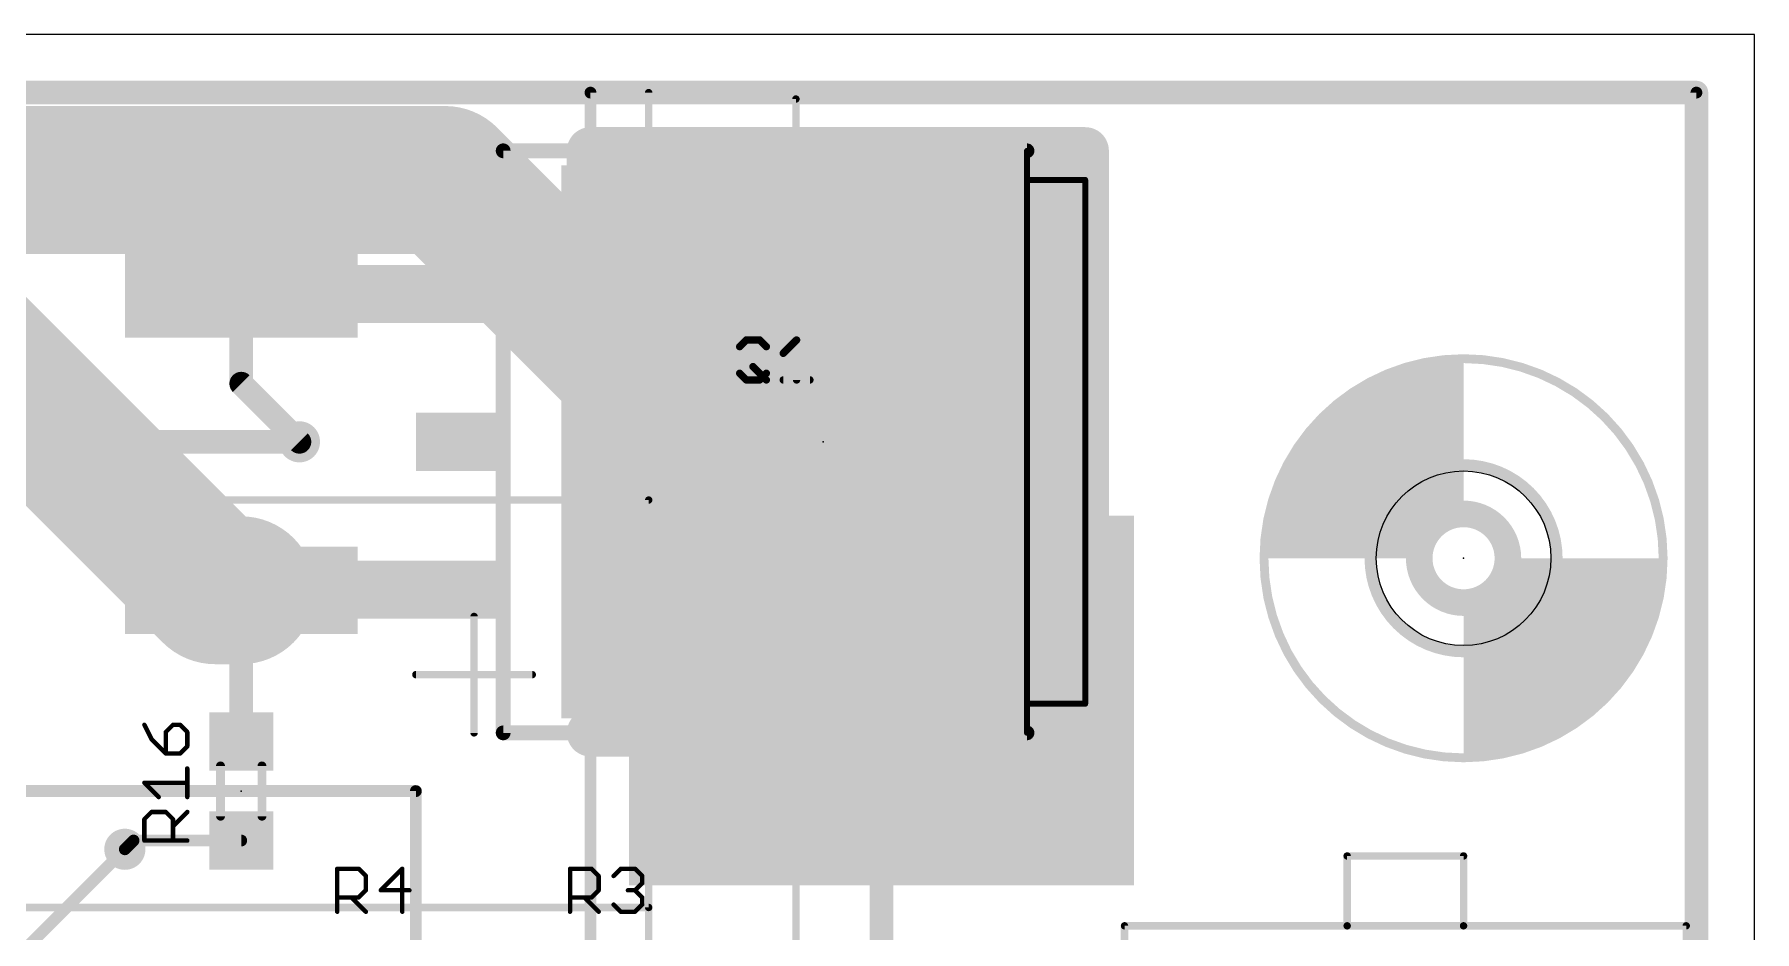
# Model space of a CAD drawing. Extents: x -1 to 111, y 0 to 43.
# Drawn here: x 80.45 to 110, y 27.59 to 43 of the extents above; entities that cross this region are included whole.
import ezdxf

# ---------------------------------------------------------------- set-up
doc = ezdxf.new("R2010")
doc.units = 0
for name, color, linetype in [('1', 22, 'CONTINUOUS'), ('15', 4, 'CONTINUOUS'), ('16', 175, 'CONTINUOUS'), ('18', 82, 'CONTINUOUS'), ('2', 2, 'CONTINUOUS'), ('20', 7, 'CONTINUOUS'), ('21', 253, 'CONTINUOUS'), ('22', 253, 'CONTINUOUS'), ('23', 7, 'CONTINUOUS'), ('24', 7, 'CONTINUOUS'), ('25', 253, 'CONTINUOUS'), ('51', 253, 'CONTINUOUS'), ('52', 253, 'CONTINUOUS')]:
    doc.layers.add(name, color=color, linetype=linetype)

# ---------------------------------------------------------------- blocks, each defined once
blk = doc.blocks.new('RECT')
blk.add_solid([(-0.5, -0.5), (0.5, -0.5), (-0.5, 0.5), (0.5, 0.5)])
blk = doc.blocks.new('ROUNDV')
at = {"const_width": 0.5}
blk.add_lwpolyline([(0, -0.25, 1), (0, 0.25, 1), (0, -0.25)], format="xyb", dxfattribs=at)

msp = doc.modelspace()

# ---------------------------------------------------------------- linework, layer by layer
at = {"layer": '1'}
for points, const_width in [([(90, 42), (109, 42)], 0.2032), ([(90, 16), (90, 42)], 0.2032), ([(109, 42), (109, 16)], 0.2032), ([(90, 41), (98.5, 41)], 0.8128), ([(90, 40), (90, 41)], 0.8128), ([(98.5, 41), (98.5, 31)], 0.8128), ([(94, 36), (90, 40)], 0.8128), ([(78.45, 38.55), (83, 34)], 2.54), ([(84, 38.54), (84, 37)], 0.4064), ([(84, 37), (85, 36)], 0.4064), ([(83, 34), (83.55, 33.45)], 2.54), ([(83.55, 33.45), (84, 33.45)], 2.54), ([(84, 33.45), (84, 30.85)], 0.4064), ([(98.5, 31), (90, 31)], 0.8128), ([(41.5, 30), (87, 30)], 0.2032), ([(87, 30), (87, 18)], 0.2032), ([(82, 29), (82.15, 29.15)], 0.2032), ([(82.15, 29.15), (84, 29.15)], 0.2032)]:
    msp.add_lwpolyline(points, dxfattribs=dict(at, const_width=const_width))
for points, const_width in [([(90, 42.0508, 1), (90, 41.9492)], 0.1016), ([(90.0508, 42, 1), (89.9492, 42)], 0.1016), ([(109.0508, 42, 1), (108.9492, 42)], 0.1016), ([(109, 41.9492, 1), (109, 42.0508)], 0.1016), ([(90, 41.2032, 1), (90, 40.7968)], 0.4064), ([(90.2032, 41, 1), (89.7968, 41)], 0.4064), ([(98.7032, 41, 1), (98.2968, 41)], 0.4064), ([(98.5, 40.7968, 1), (98.5, 41.2032)], 0.4064), ([(90.1437, 40.1437, 1), (89.8563, 39.8563)], 0.4064), ([(89.7968, 40, 1), (90.2032, 40)], 0.4064), ([(84.1016, 38.54, 1), (83.8984, 38.54)], 0.2032), ([(83.8984, 37, 1), (84.1016, 37)], 0.2032), ([(84.0718, 37.0718, 1), (83.9282, 36.9282)], 0.2032), ([(84.9282, 35.9282, 1), (85.0718, 36.0718)], 0.2032), ([(93.8563, 35.8563, 1), (94.1437, 36.1437)], 0.4064), ([(83.449, 34.449, 1), (82.551, 33.551)], 1.27), ([(82.551, 33.551, 1), (83.449, 34.449)], 1.27), ([(83.55, 34.085, 1), (83.55, 32.815)], 1.27), ([(84, 32.815, 1), (84, 34.085)], 1.27), ([(83.101, 33.001, 1), (83.999, 33.899)], 1.27), ([(84.1016, 33.45, 1), (83.8984, 33.45)], 0.2032), ([(90, 31.2032, 1), (90, 30.7968)], 0.4064), ([(98.5, 30.7968, 1), (98.5, 31.2032)], 0.4064), ([(98.2968, 31, 1), (98.7032, 31)], 0.4064), ([(83.8984, 30.85, 1), (84.1016, 30.85)], 0.2032), ([(87.0508, 30, 1), (86.9492, 30)], 0.1016), ([(87, 29.9492, 1), (87, 30.0508)], 0.1016), ([(81.9641, 29.0359, 1), (82.0359, 28.9641)], 0.1016), ([(82.15, 29.2008, 1), (82.15, 29.0992)], 0.1016), ([(82.1859, 29.1141, 1), (82.1141, 29.1859)], 0.1016), ([(84, 29.0992, 1), (84, 29.2008)], 0.1016)]:
    msp.add_lwpolyline(points, format="xyb", dxfattribs=dict(at, const_width=const_width))
at = {"layer": '15', "const_width": 0.4064}
for points in [[(109, 42), (59, 42)], [(109, 1), (109, 42)]]:
    msp.add_lwpolyline(points, dxfattribs=at)
at = {"layer": '15', "const_width": 0.2032}
for points in [[(109.1016, 42, 1), (108.8984, 42)], [(109, 41.8984, 1), (109, 42.1016)]]:
    msp.add_lwpolyline(points, format="xyb", dxfattribs=at)
at = {"layer": '16'}
for points, const_width in [([(1, 42), (109, 42)], 0.2032), ([(109, 42), (109, 1)], 0.2032), ([(87.5, 40.5), (51.5, 40.5)], 2.54), ([(95, 33), (87.5, 40.5)], 2.54), ([(85, 36), (77, 36)], 0.4064), ([(95, 31.555), (95, 33)], 2.54), ([(95, 26), (95, 31.555)], 0.4064), ([(80, 27), (82, 29)], 0.2032)]:
    msp.add_lwpolyline(points, dxfattribs=dict(at, const_width=const_width))
for points, const_width in [([(109.0508, 42, 1), (108.9492, 42)], 0.1016), ([(109, 41.9492, 1), (109, 42.0508)], 0.1016), ([(87.949, 40.949, 1), (87.051, 40.051)], 1.27), ([(87.5, 39.865, 1), (87.5, 41.135)], 1.27), ([(85, 35.8984, 1), (85, 36.1016)], 0.2032), ([(95.635, 33, 1), (94.365, 33)], 1.27), ([(94.551, 32.551, 1), (95.449, 33.449)], 1.27), ([(94.365, 31.555, 1), (95.635, 31.555)], 1.27), ([(95.1016, 31.555, 1), (94.8984, 31.555)], 0.2032), ([(82.0359, 28.9641, 1), (81.9641, 29.0359)], 0.1016)]:
    msp.add_lwpolyline(points, format="xyb", dxfattribs=dict(at, const_width=const_width))
at = {"layer": '2', "const_width": 0.4064}
for points in [[(109, 42), (1, 42)], [(109, 1), (109, 42)]]:
    msp.add_lwpolyline(points, dxfattribs=at)
at = {"layer": '2', "const_width": 0.2032}
for points in [[(109.1016, 42, 1), (108.8984, 42)], [(109, 41.8984, 1), (109, 42.1016)]]:
    msp.add_lwpolyline(points, format="xyb", dxfattribs=at)
at = {"layer": '20'}
for p, q in [((110, 43), (0, 43)), ((110, 0), (110, 43))]:
    msp.add_line(p, q, dxfattribs=at)
msp.add_circle((105, 34), 1.5, dxfattribs=at)
at = {"layer": '21', "const_width": 0.254}
for points in [[(88.5, 41), (97.5, 41)], [(88.5, 31), (88.5, 41)], [(97.5, 31), (88.5, 31)]]:
    msp.add_lwpolyline(points, dxfattribs=at)
at = {"layer": '21'}
for points, const_width in [([(88.5, 41.0635, 1), (88.5, 40.9365)], 0.127), ([(88.5635, 41, 1), (88.4365, 41)], 0.127), ([(97.5, 40.9365, 1), (97.5, 41.0635)], 0.127), ([(82.5, 40.35, 1), (82.5, 40.65, 1), (82.5, 40.35)], 0.3), ([(88.5, 31.0635, 1), (88.5, 30.9365)], 0.127), ([(88.4365, 31, 1), (88.5635, 31)], 0.127), ([(97.5, 30.9365, 1), (97.5, 31.0635)], 0.127)]:
    msp.add_lwpolyline(points, format="xyb", dxfattribs=dict(at, const_width=const_width))
at = {"layer": '22'}
for points, const_width in [([(91.0318, 42, 1), (90.9682, 42)], 0.0635), ([(93.5618, 41.89, 1), (93.4982, 41.89)], 0.0635), ([(93.53, 41.8582, 1), (93.53, 41.9218)], 0.0635), ([(105, 30.571, 1), (105, 37.429, 1), (105, 30.571)], 0.1524), ([(105, 32.4, 1), (105, 35.6, 1), (105, 32.4)], 0.2032), ([(91.0318, 35, 1), (90.9682, 35)], 0.0635), ([(91, 34.9682, 1), (91, 35.0318)], 0.0635), ([(88.0318, 33, 1), (87.9682, 33)], 0.0635), ([(87, 32.0318, 1), (87, 31.9683)], 0.0635), ([(89, 31.9683, 1), (89, 32.0318)], 0.0635), ([(87.9682, 31, 1), (88.0318, 31)], 0.0635), ([(103.0318, 28.885, 1), (102.9682, 28.885)], 0.0635), ([(103, 28.9168, 1), (103, 28.8533)], 0.0635), ([(105.0318, 28.885, 1), (104.9682, 28.885)], 0.0635), ([(105, 28.8533, 1), (105, 28.9168)], 0.0635), ([(90.9682, 28, 1), (91.0318, 28)], 0.0635), ([(91, 27.9683, 1), (91, 28.0317)], 0.0635), ([(99.175, 27.7168, 1), (99.175, 27.6533)], 0.0635), ([(99.2068, 27.685, 1), (99.1433, 27.685)], 0.0635), ([(102.9682, 27.685, 1), (103.0318, 27.685)], 0.0635), ([(103, 27.7168, 1), (103, 27.6533)], 0.0635), ([(103, 27.6533, 1), (103, 27.7168)], 0.0635), ([(104.9682, 27.685, 1), (105.0318, 27.685)], 0.0635), ([(105, 27.7168, 1), (105, 27.6533)], 0.0635), ([(105, 27.6533, 1), (105, 27.7168)], 0.0635), ([(108.8568, 27.685, 1), (108.7933, 27.685)], 0.0635), ([(108.825, 27.6533, 1), (108.825, 27.7168)], 0.0635)]:
    msp.add_lwpolyline(points, format="xyb", dxfattribs=dict(at, const_width=const_width))
at = {"layer": '22', "const_width": 0.127}
for points in [[(91, 42), (91, 2)], [(93.53, 41.89), (16.47, 41.89)], [(93.53, 2.11), (93.53, 41.89)], [(19, 35), (91, 35)], [(91, 35), (91, 28)], [(88, 33), (88, 31)], [(89, 32), (87, 32)], [(105, 28.885), (103, 28.885)], [(103, 28.885), (103, 27.685)], [(105, 27.685), (105, 28.885)], [(91, 28), (19, 28)], [(103, 27.685), (99.175, 27.685)], [(99.175, 27.685), (99.175, 23.315)], [(105, 27.685), (103, 27.685)], [(108.825, 27.685), (105, 27.685)], [(108.825, 23.315), (108.825, 27.685)]]:
    msp.add_lwpolyline(points, dxfattribs=at)
at = {"layer": '23'}
for p in [(94, 36), (84, 30)]:
    msp.add_point(p, dxfattribs=at)
at = {"layer": '24'}
msp.add_point((105, 34), dxfattribs=at)
at = {"layer": '25'}
for points, const_width in [([(92.5635, 37.6355), (92.6779, 37.7499)], 0.127), ([(92.5635, 37.1779), (92.5635, 37.6355)], 0.127), ([(92.6779, 37.7499), (92.9067, 37.7499)], 0.127), ([(92.9067, 37.7499), (93.0211, 37.6355)], 0.127), ([(93.0211, 37.6355), (93.0211, 37.1779)], 0.127), ([(93.3119, 37.5211), (93.5407, 37.7499)], 0.127), ([(93.5407, 37.7499), (93.5407, 37.0635)], 0.127), ([(92.6779, 37.0635), (92.5635, 37.1779)], 0.127), ([(92.7923, 37.2923), (93.0211, 37.0635)], 0.127), ([(93.0211, 37.1779), (92.9067, 37.0635)], 0.127), ([(92.9067, 37.0635), (92.6779, 37.0635)], 0.127), ([(93.3119, 37.0635), (93.7695, 37.0635)], 0.127), ([(82.3357, 31.1374), (82.4585, 30.8917)], 0.0762), ([(82.8272, 31.1374), (82.7043, 31.0145)], 0.0762), ([(82.7043, 31.0145), (82.7043, 30.6459)], 0.0762), ([(82.95, 31.1374), (82.8272, 31.1374)], 0.0762), ([(83.0729, 31.0145), (82.95, 31.1374)], 0.0762), ([(83.0729, 30.7688), (83.0729, 31.0145)], 0.0762), ([(82.4585, 30.8917), (82.7043, 30.6459)], 0.0762), ([(82.95, 30.6459), (83.0729, 30.7688)], 0.0762), ([(82.7043, 30.6459), (82.95, 30.6459)], 0.0762), ([(82.5814, 29.8975), (82.3357, 30.1433)], 0.0762), ([(82.3357, 30.1433), (83.0729, 30.1433)], 0.0762), ([(83.0729, 29.8975), (83.0729, 30.389)], 0.0762), ([(82.3357, 29.5177), (82.4585, 29.6406)], 0.0762), ([(82.3357, 29.1491), (82.3357, 29.5177)], 0.0762), ([(82.4585, 29.6406), (82.7043, 29.6406)], 0.0762), ([(82.7043, 29.6406), (82.8272, 29.5177)], 0.0762), ([(82.8272, 29.3948), (83.0729, 29.6406)], 0.0762), ([(82.8272, 29.5177), (82.8272, 29.1491)], 0.0762), ([(83.0729, 29.1491), (82.3357, 29.1491)], 0.0762), ([(85.6491, 27.9271), (85.6491, 28.6643)], 0.0762), ([(85.6491, 28.6643), (86.0177, 28.6643)], 0.0762), ([(86.0177, 28.6643), (86.1406, 28.5415)], 0.0762), ([(86.7661, 28.6643), (86.3975, 28.2957)], 0.0762), ([(86.7661, 27.9271), (86.7661, 28.6643)], 0.0762), ([(89.6491, 27.9271), (89.6491, 28.6643)], 0.0762), ([(89.6491, 28.6643), (90.0177, 28.6643)], 0.0762), ([(90.0177, 28.6643), (90.1406, 28.5415)], 0.0762), ([(90.3975, 28.5415), (90.5204, 28.6643)], 0.0762), ([(90.5204, 28.6643), (90.7661, 28.6643)], 0.0762), ([(90.7661, 28.6643), (90.889, 28.5415)], 0.0762), ([(86.1406, 28.5415), (86.1406, 28.2957)], 0.0762), ([(90.1406, 28.5415), (90.1406, 28.2957)], 0.0762), ([(90.889, 28.4186), (90.7661, 28.2957)], 0.0762), ([(90.889, 28.5415), (90.889, 28.4186)], 0.0762), ([(86.0177, 28.1728), (85.6491, 28.1728)], 0.0762), ([(85.8948, 28.1728), (86.1406, 27.9271)], 0.0762), ([(86.1406, 28.2957), (86.0177, 28.1728)], 0.0762), ([(86.3975, 28.2957), (86.889, 28.2957)], 0.0762), ([(90.0177, 28.1728), (89.6491, 28.1728)], 0.0762), ([(89.8948, 28.1728), (90.1406, 27.9271)], 0.0762), ([(90.1406, 28.2957), (90.0177, 28.1728)], 0.0762), ([(90.5204, 27.9271), (90.3975, 28.05)], 0.0762), ([(90.7661, 28.2957), (90.6433, 28.2957)], 0.0762), ([(90.7661, 28.2957), (90.889, 28.1728)], 0.0762), ([(90.889, 28.05), (90.7661, 27.9271)], 0.0762), ([(90.889, 28.1728), (90.889, 28.05)], 0.0762), ([(90.7661, 27.9271), (90.5204, 27.9271)], 0.0762)]:
    msp.add_lwpolyline(points, dxfattribs=dict(at, const_width=const_width))
for points, const_width in [([(92.541, 37.6579, 1), (92.586, 37.613)], 0.0635), ([(92.5953, 37.6355, 1), (92.5318, 37.6355)], 0.0635), ([(92.6779, 37.7816, 1), (92.6779, 37.7181)], 0.0635), ([(92.7003, 37.7274, 1), (92.6554, 37.7723)], 0.0635), ([(92.9291, 37.7723, 1), (92.8842, 37.7274)], 0.0635), ([(92.9067, 37.7181, 1), (92.9067, 37.7816)], 0.0635), ([(93.0528, 37.6355, 1), (92.9893, 37.6355)], 0.0635), ([(92.9986, 37.613, 1), (93.0435, 37.6579)], 0.0635), ([(93.2895, 37.5435, 1), (93.3344, 37.4986)], 0.0635), ([(93.5725, 37.7499, 1), (93.509, 37.7499)], 0.0635), ([(93.5632, 37.7274, 1), (93.5183, 37.7723)], 0.0635), ([(92.586, 37.2003, 1), (92.541, 37.1554)], 0.0635), ([(92.8147, 37.3147, 1), (92.7698, 37.2698)], 0.0635), ([(93.0435, 37.1554, 1), (92.9986, 37.2003)], 0.0635), ([(92.5318, 37.1779, 1), (92.5953, 37.1779)], 0.0635), ([(92.6779, 37.0953, 1), (92.6779, 37.0318)], 0.0635), ([(92.6554, 37.041, 1), (92.7003, 37.086)], 0.0635), ([(92.8842, 37.086, 1), (92.9291, 37.041)], 0.0635), ([(92.9067, 37.0318, 1), (92.9067, 37.0953)], 0.0635), ([(92.9893, 37.1779, 1), (93.0528, 37.1779)], 0.0635), ([(92.9986, 37.041, 1), (93.0435, 37.086)], 0.0635), ([(93.3119, 37.0953, 1), (93.3119, 37.0318)], 0.0635), ([(93.509, 37.0635, 1), (93.5725, 37.0635)], 0.0635), ([(93.7695, 37.0318, 1), (93.7695, 37.0953)], 0.0635), ([(82.3527, 31.1459, 1), (82.3186, 31.1289)], 0.0381), ([(82.7233, 31.0145, 1), (82.6852, 31.0145)], 0.0381), ([(82.6908, 31.028, 1), (82.7178, 31.0011)], 0.0381), ([(82.8272, 31.1565, 1), (82.8272, 31.1184)], 0.0381), ([(82.8406, 31.1239, 1), (82.8137, 31.1509)], 0.0381), ([(82.9635, 31.1509, 1), (82.9366, 31.1239)], 0.0381), ([(82.95, 31.1184, 1), (82.95, 31.1565)], 0.0381), ([(83.0919, 31.0145, 1), (83.0539, 31.0145)], 0.0381), ([(83.0594, 31.0011, 1), (83.0864, 31.028)], 0.0381), ([(82.472, 30.9051, 1), (82.4451, 30.8782)], 0.0381), ([(82.4415, 30.8832, 1), (82.4756, 30.9002)], 0.0381), ([(83.0539, 30.7688, 1), (83.0919, 30.7688)], 0.0381), ([(83.0864, 30.7553, 1), (83.0594, 30.7823)], 0.0381), ([(82.7043, 30.665, 1), (82.7043, 30.6269)], 0.0381), ([(82.6852, 30.6459, 1), (82.7233, 30.6459)], 0.0381), ([(82.6908, 30.6325, 1), (82.7178, 30.6594)], 0.0381), ([(82.9366, 30.6594, 1), (82.9635, 30.6325)], 0.0381), ([(82.95, 30.6269, 1), (82.95, 30.665)], 0.0381), ([(82.3491, 30.1567, 1), (82.3222, 30.1298)], 0.0381), ([(82.3357, 30.1623, 1), (82.3357, 30.1242)], 0.0381), ([(83.0919, 30.389, 1), (83.0539, 30.389)], 0.0381), ([(83.0729, 30.1242, 1), (83.0729, 30.1623)], 0.0381), ([(82.5679, 29.884, 1), (82.5949, 29.911)], 0.0381), ([(83.0539, 29.8975, 1), (83.0919, 29.8975)], 0.0381), ([(82.3547, 29.5177, 1), (82.3166, 29.5177)], 0.0381), ([(82.4585, 29.6596, 1), (82.4585, 29.6215)], 0.0381), ([(82.472, 29.6271, 1), (82.4451, 29.6541)], 0.0381), ([(82.7178, 29.6541, 1), (82.6908, 29.6271)], 0.0381), ([(82.7043, 29.6215, 1), (82.7043, 29.6596)], 0.0381), ([(82.8462, 29.5177, 1), (82.8081, 29.5177)], 0.0381), ([(83.0864, 29.6271, 1), (83.0594, 29.6541)], 0.0381), ([(82.3222, 29.5312, 1), (82.3491, 29.5042)], 0.0381), ([(82.8137, 29.4083, 1), (82.8406, 29.3814)], 0.0381), ([(82.8137, 29.5042, 1), (82.8406, 29.5312)], 0.0381), ([(82.3357, 29.1682, 1), (82.3357, 29.1301)], 0.0381), ([(82.3166, 29.1491, 1), (82.3547, 29.1491)], 0.0381), ([(82.8081, 29.1491, 1), (82.8462, 29.1491)], 0.0381), ([(83.0729, 29.1301, 1), (83.0729, 29.1682)], 0.0381), ([(85.6491, 28.6834, 1), (85.6491, 28.6453)], 0.0381), ([(85.6681, 28.6643, 1), (85.6301, 28.6643)], 0.0381), ([(86.0312, 28.6778, 1), (86.0042, 28.6509)], 0.0381), ([(86.0177, 28.6453, 1), (86.0177, 28.6834)], 0.0381), ([(86.7852, 28.6643, 1), (86.7471, 28.6643)], 0.0381), ([(86.7796, 28.6509, 1), (86.7527, 28.6778)], 0.0381), ([(89.6491, 28.6834, 1), (89.6491, 28.6453)], 0.0381), ([(89.6681, 28.6643, 1), (89.6301, 28.6643)], 0.0381), ([(90.0312, 28.6778, 1), (90.0042, 28.6509)], 0.0381), ([(90.0177, 28.6453, 1), (90.0177, 28.6834)], 0.0381), ([(90.5204, 28.6834, 1), (90.5204, 28.6453)], 0.0381), ([(90.5339, 28.6509, 1), (90.5069, 28.6778)], 0.0381), ([(90.7796, 28.6778, 1), (90.7527, 28.6509)], 0.0381), ([(90.7661, 28.6453, 1), (90.7661, 28.6834)], 0.0381), ([(86.1596, 28.5415, 1), (86.1215, 28.5415)], 0.0381), ([(86.1271, 28.528, 1), (86.1541, 28.5549)], 0.0381), ([(90.1596, 28.5415, 1), (90.1215, 28.5415)], 0.0381), ([(90.1271, 28.528, 1), (90.1541, 28.5549)], 0.0381), ([(90.384, 28.5549, 1), (90.411, 28.528)], 0.0381), ([(90.9081, 28.5415, 1), (90.87, 28.5415)], 0.0381), ([(90.87, 28.4186, 1), (90.9081, 28.4186)], 0.0381), ([(90.8755, 28.528, 1), (90.9025, 28.5549)], 0.0381), ([(90.9025, 28.4051, 1), (90.8755, 28.4321)], 0.0381), ([(85.6491, 28.1919, 1), (85.6491, 28.1538)], 0.0381), ([(85.9083, 28.1863, 1), (85.8814, 28.1594)], 0.0381), ([(86.0042, 28.1863, 1), (86.0312, 28.1594)], 0.0381), ([(86.0177, 28.1538, 1), (86.0177, 28.1919)], 0.0381), ([(86.1215, 28.2957, 1), (86.1596, 28.2957)], 0.0381), ([(86.1541, 28.2822, 1), (86.1271, 28.3092)], 0.0381), ([(86.3975, 28.3148, 1), (86.3975, 28.2767)], 0.0381), ([(86.384, 28.3092, 1), (86.411, 28.2822)], 0.0381), ([(86.889, 28.2767, 1), (86.889, 28.3148)], 0.0381), ([(89.6491, 28.1919, 1), (89.6491, 28.1538)], 0.0381), ([(89.9083, 28.1863, 1), (89.8814, 28.1594)], 0.0381), ([(90.0042, 28.1863, 1), (90.0312, 28.1594)], 0.0381), ([(90.0177, 28.1538, 1), (90.0177, 28.1919)], 0.0381), ([(90.1215, 28.2957, 1), (90.1596, 28.2957)], 0.0381), ([(90.1541, 28.2822, 1), (90.1271, 28.3092)], 0.0381), ([(90.411, 28.0634, 1), (90.384, 28.0365)], 0.0381), ([(90.6433, 28.3148, 1), (90.6433, 28.2767)], 0.0381), ([(90.7796, 28.3092, 1), (90.7527, 28.2822)], 0.0381), ([(90.7527, 28.3092, 1), (90.7796, 28.2822)], 0.0381), ([(90.7661, 28.2767, 1), (90.7661, 28.3148)], 0.0381), ([(90.9081, 28.1728, 1), (90.87, 28.1728)], 0.0381), ([(90.8755, 28.1594, 1), (90.9025, 28.1863)], 0.0381), ([(90.9025, 28.0365, 1), (90.8755, 28.0634)], 0.0381), ([(85.6301, 27.9271, 1), (85.6681, 27.9271)], 0.0381), ([(86.1271, 27.9136, 1), (86.1541, 27.9406)], 0.0381), ([(86.7471, 27.9271, 1), (86.7852, 27.9271)], 0.0381), ([(89.6301, 27.9271, 1), (89.6681, 27.9271)], 0.0381), ([(90.1271, 27.9136, 1), (90.1541, 27.9406)], 0.0381), ([(90.5204, 27.9462, 1), (90.5204, 27.9081)], 0.0381), ([(90.5069, 27.9136, 1), (90.5339, 27.9406)], 0.0381), ([(90.7527, 27.9406, 1), (90.7796, 27.9136)], 0.0381), ([(90.7661, 27.9081, 1), (90.7661, 27.9462)], 0.0381), ([(90.87, 28.05, 1), (90.9081, 28.05)], 0.0381)]:
    msp.add_lwpolyline(points, format="xyb", dxfattribs=dict(at, const_width=const_width))
at = {"layer": '51'}
for points, const_width in [([(97.5, 41), (97.5, 40.5)], 0.1016), ([(97.5, 40.5), (97.5, 31.5)], 0.1016), ([(97.5, 40.5), (98.5, 40.5)], 0.1016), ([(98.5, 40.5), (98.5, 31.5)], 0.1016), ([(97.5, 31.5), (97.5, 31)], 0.1016), ([(98.5, 31.5), (97.5, 31.5)], 0.1016), ([(83.644, 30.432), (83.644, 29.568)], 0.1524), ([(84.356, 29.568), (84.356, 30.432)], 0.1524)]:
    msp.add_lwpolyline(points, dxfattribs=dict(at, const_width=const_width))
for points, const_width in [([(97.5254, 41, 1), (97.4746, 41)], 0.0508), ([(97.5254, 40.5, 1), (97.4746, 40.5)], 0.0508), ([(97.5, 40.5254, 1), (97.5, 40.4746)], 0.0508), ([(97.4746, 40.5, 1), (97.5254, 40.5)], 0.0508), ([(98.5254, 40.5, 1), (98.4746, 40.5)], 0.0508), ([(98.5, 40.4746, 1), (98.5, 40.5254)], 0.0508), ([(97.5254, 31.5, 1), (97.4746, 31.5)], 0.0508), ([(97.5, 31.5254, 1), (97.5, 31.4746)], 0.0508), ([(97.4746, 31.5, 1), (97.5254, 31.5)], 0.0508), ([(98.4746, 31.5, 1), (98.5254, 31.5)], 0.0508), ([(98.5, 31.4746, 1), (98.5, 31.5254)], 0.0508), ([(97.4746, 31, 1), (97.5254, 31)], 0.0508), ([(83.6821, 30.432, 1), (83.6059, 30.432)], 0.0762), ([(84.3941, 30.432, 1), (84.3179, 30.432)], 0.0762), ([(83.6059, 29.568, 1), (83.6821, 29.568)], 0.0762), ([(84.3179, 29.568, 1), (84.3941, 29.568)], 0.0762)]:
    msp.add_lwpolyline(points, format="xyb", dxfattribs=dict(at, const_width=const_width))
at = {"layer": '52'}
for points, const_width in [([(105, 36.159, 0.4142), (102.841, 34)], 2.4892), ([(105, 31.841, 0.4142), (107.159, 34)], 2.4892), ([(105, 33.238, 1), (105, 34.762, 1), (105, 33.238)], 0.4572)]:
    msp.add_lwpolyline(points, format="xyb", dxfattribs=dict(at, const_width=const_width))

# ---------------------------------------------------------------- block references
at = {"layer": '1', "rotation": 270}
for p, xscale, yscale in [((94, 36), 9.5, 9), ((84, 38.54), 1.5, 4), ((84, 33.45), 1.5, 4)]:
    msp.add_blockref('RECT', p, dxfattribs=dict(at, xscale=xscale, yscale=yscale))
at = {"layer": '1', "yscale": 1.1, "rotation": 90}
for p in [(84, 30.85), (84, 29.15)]:
    msp.add_blockref('RECT', p, dxfattribs=at)
at = {"layer": '16', "xscale": 6.35, "yscale": 8.68, "rotation": 270}
msp.add_blockref('RECT', (95, 31.555), dxfattribs=at)
at = {"layer": '18', "xscale": 0.7064, "yscale": 0.7064}
for p in [(85, 36), (85, 36), (85, 36), (85, 36), (82, 29), (82, 29), (82, 29), (82, 29)]:
    msp.add_blockref('ROUNDV', p, dxfattribs=at)
at = {"layer": '51', "rotation": 270}
for p, yscale in [((86, 38.54), 5), ((87.75, 36), 1.5), ((86, 33.46), 5)]:
    msp.add_blockref('RECT', p, dxfattribs=dict(at, yscale=yscale))
at = {"layer": '51', "xscale": 0.4064, "yscale": 0.8636, "rotation": 90}
for p in [(84, 30.635), (84, 29.365)]:
    msp.add_blockref('RECT', p, dxfattribs=at)

doc.saveas('drawing.dxf')
